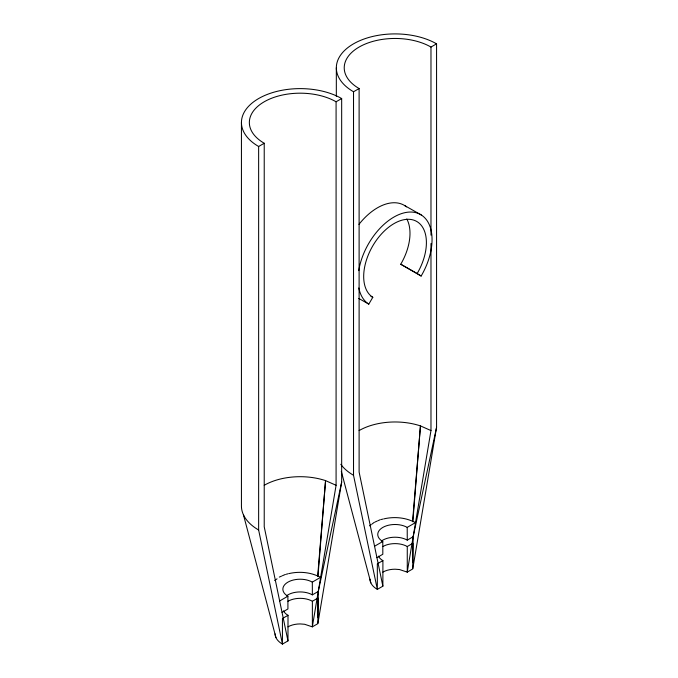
<?xml version="1.0" encoding="UTF-8"?>
<svg xmlns="http://www.w3.org/2000/svg" width="678" height="678" viewBox="0 0 678 678"><rect width="100%" height="100%" fill="white"/><g stroke="black" fill="none" stroke-linecap="round" stroke-linejoin="round"><path stroke-width="1.02" d="M287.972 626.845A17.221 9.941 0 0 1 300.151 623.93L304.608 624.269L312.329 626.845L317.863 623.65L317.948 598.03L312.372 601.25A17.221 9.941 0 0 0 288.014 601.25M382.867 572.122A17.221 9.941 0 0 1 395.045 569.206L399.503 569.545L407.224 572.122L412.758 568.927L412.843 543.307L407.266 546.527A17.221 9.941 0 0 0 382.909 546.527M275.099 633.871A25.052 14.467 0 0 0 282.438 644.1L287.972 640.905L288.014 615.31A17.221 9.941 0 0 1 283.557 610.853M369.993 579.156A25.052 14.467 0 0 0 377.332 589.377L382.867 586.182L382.909 560.596A17.221 9.941 0 0 1 378.451 556.138M317.94 617.285L318.27 591.453L341.67 482.066L341.67 98.547A58.715 33.9 0 0 0 258.64 98.547A58.715 33.9 0 0 0 258.64 146.49L258.64 530.001L282.438 644.1L282.438 618.531L288.014 615.31M412.834 562.562L413.156 536.73L436.564 427.343L436.564 43.833A58.715 33.9 0 0 0 353.526 43.833A58.715 33.9 0 0 0 353.526 91.767L353.526 475.286L377.332 589.377L377.332 563.816L382.909 560.596M312.329 626.845L336.085 485.287L336.085 101.776L341.67 98.547M407.224 572.122L430.979 430.572L430.979 243.563M317.931 623.201L341.67 482.066M412.817 568.478L436.564 427.343M282.04 612.37L287.93 608.971L287.887 596.208A17.255 9.958 0 0 1 287.938 582.131A17.255 9.958 0 0 1 312.304 582.114L320.643 577.3L317.982 576.105L325.559 480.626A50.816 29.34 0 0 0 264.225 485.287M376.926 557.655L382.824 554.248L382.782 541.493A17.255 9.958 0 0 1 382.824 527.416A17.255 9.958 0 0 1 407.198 527.391L415.538 522.577L412.877 521.39L420.453 425.903A50.816 29.34 0 0 0 359.111 430.572M317.66 576.444L325.559 480.626L336.085 485.287M412.555 521.721L420.453 425.903L430.979 430.572M358.764 298.447L368.79 304.125L372.798 297.32A43.841 26.128 -60.5 0 1 372.934 245.589A43.841 26.128 -60.5 0 1 417.284 221.791A43.841 26.128 -60.5 0 1 417.156 273.522L421.14 276.039A51.74 30.841 -60.5 0 0 412.597 212.121A51.74 30.841 -60.5 0 0 358.764 270.598M274.726 580.571L277.039 578.826M369.612 525.857L371.163 524.687M371.934 524.102L374.205 522.382M258.64 146.49L264.225 143.261A50.816 29.34 0 0 1 264.225 101.776A50.816 29.34 0 0 1 336.085 101.776M353.526 91.767L359.111 88.547A50.816 29.34 0 0 1 359.111 47.053A50.816 29.34 0 0 1 430.979 47.053L436.564 43.833M279.658 600.962L287.887 596.208M374.553 546.239L382.782 541.493M286.438 595.835A17.281 9.975 0 0 1 312.372 594.86L318.27 591.453M381.333 541.12A17.281 9.975 0 0 1 407.266 540.137L413.156 536.73M374.968 522.043L377.239 521.043M377.985 520.712L380.222 519.729M279.319 577.097L281.59 576.097M282.353 575.766L285.336 574.452M381.112 519.518L382.875 519.102M383.765 518.899C393.367 516.628 403.851 517.314 412.877 521.39M286.218 574.241L287.989 573.825M288.87 573.613C298.473 571.351 308.956 572.037 317.982 576.105M404.885 205.697L421.301 214.985M406.8 218.986A43.841 26.128 -60.5 0 1 400.74 264.234L417.156 273.522M421.14 276.039L400.74 264.234M370.976 296.286L372.798 297.32M341.314 471.346L370.849 582.894M243.444 514.805L275.954 637.617M382.867 586.182L359.111 472.058L359.111 88.547M287.972 640.905L264.225 526.781L264.225 143.261M407.207 527.391L407.266 540.137M312.321 582.105L312.372 594.86M430.979 47.053L430.979 235.113M407.266 546.527L407.266 571.868M336.33 67.8L336.33 96.327M312.372 601.25L312.372 626.591M241.436 122.515L241.436 506.034A58.715 33.9 0 0 0 258.64 530.001M353.526 475.286A58.715 33.9 0 0 1 340.797 464.286M368.79 304.125A51.74 30.841 -60.5 0 1 358.815 287.972M358.95 224.384A51.74 30.841 -60.5 0 1 406.529 206.866"/></g></svg>
